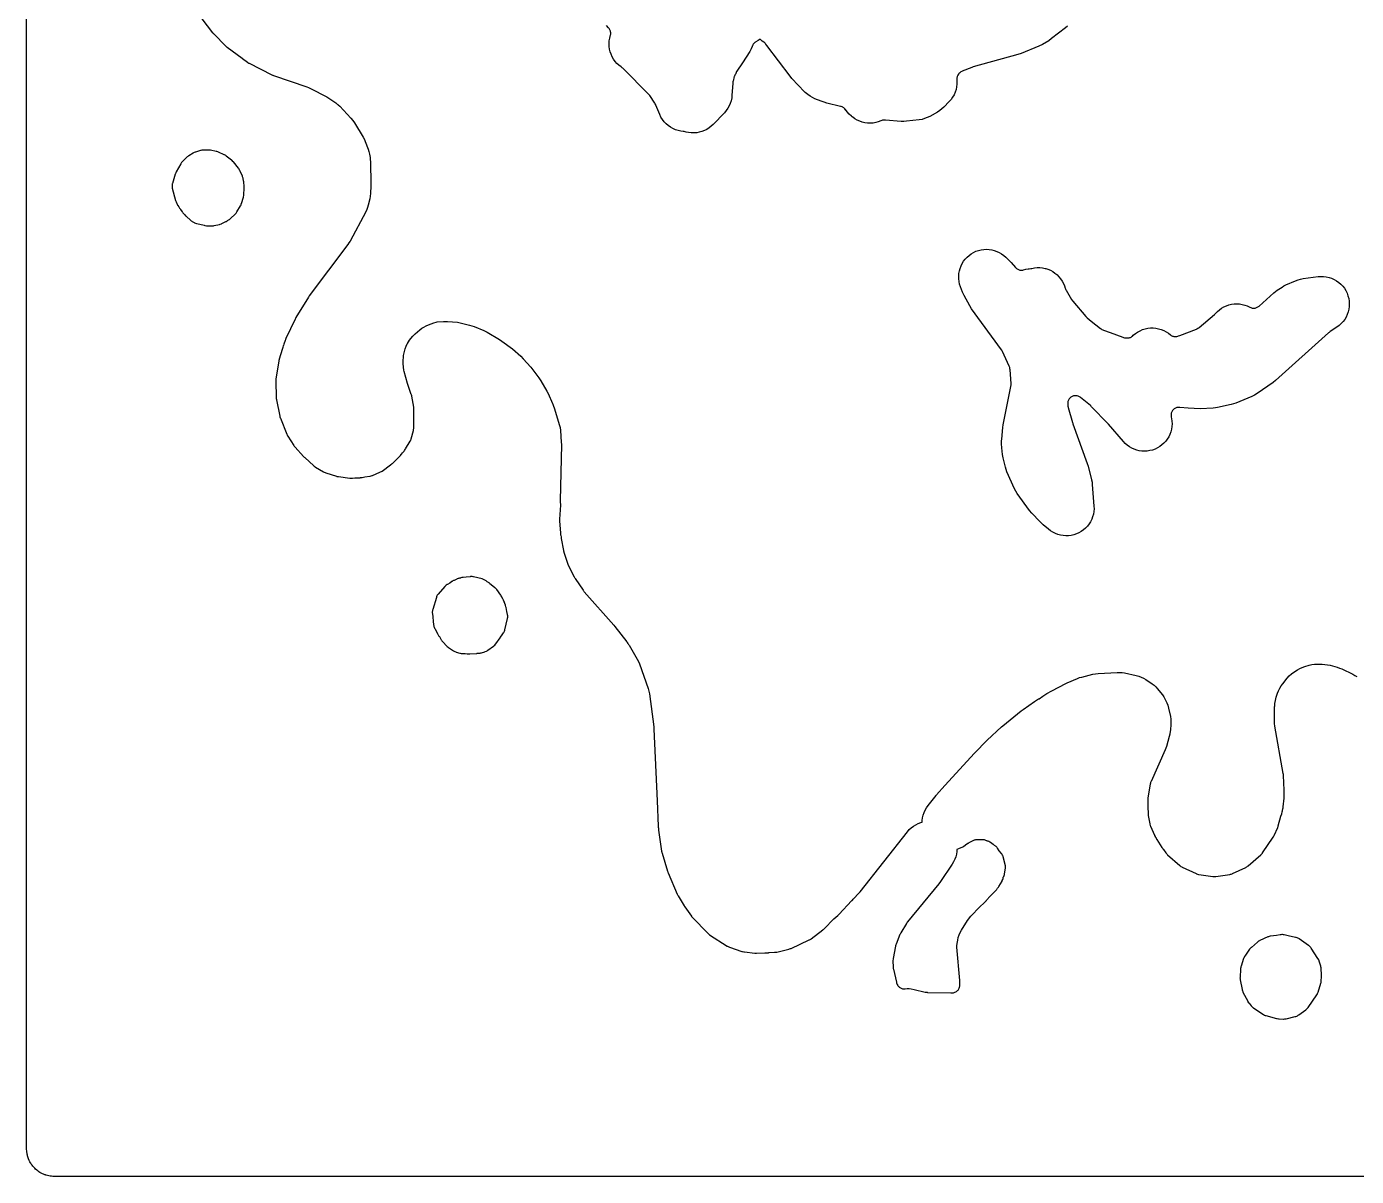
# Model space of a CAD drawing. Header units: millimetres. Extents: x 0 to 300, y 0 to 300.
# Drawn here: x -0.2 to 176.6, y -0.2 to 152.7 of the extents above; entities that cross this region are included whole.
import ezdxf

# ---------------------------------------------------------------- set-up
doc = ezdxf.new("R2010")
doc.units = ezdxf.units.MM
doc.layers.add('CUT', color=7, linetype='CONTINUOUS')

msp = doc.modelspace()

# ---------------------------------------------------------------- linework, layer by layer
at = {"layer": 'CUT'}
for points in [[(296.1703, -0.175), (3.5, -0.175), (3.3141, -0.1659), (3.1398, -0.1573), (3.0881, -0.1496), (3.0042, -0.1372), (3.0001, -0.1366), (2.9553, -0.1299), (2.783, -0.1044), (2.6016, -0.0589), (2.4332, -0.0168), (2.4082, -0.0078), (2.3875, -0.0004), (2.3419, 0.0159), (2.2566, 0.0464), (2.0936, 0.1047), (1.9235, 0.1852), (1.7676, 0.2589), (1.6056, 0.3561), (1.4583, 0.4444), (1.4018, 0.4862), (1.3996, 0.4879), (1.354, 0.5217), (1.3058, 0.5574), (1.1686, 0.6592), (1.0271, 0.7874), (0.9014, 0.9014), (0.7722, 1.0439), (0.6592, 1.1686), (0.5435, 1.3246), (0.4443, 1.4583), (0.3745, 1.5748), (0.3623, 1.5951), (0.3612, 1.597), (0.3432, 1.627), (0.2589, 1.7676), (0.1733, 1.9487), (0.1047, 2.0936), (0.0979, 2.1127), (0.0919, 2.1294), (0.0826, 2.1556), (0.0353, 2.2877), (-0.0168, 2.4332), (-0.0477, 2.5567), (-0.0527, 2.5766), (-0.0625, 2.6157), (-0.0693, 2.6431), (-0.1044, 2.783), (-0.1067, 2.7988), (-0.1078, 2.8062), (-0.1208, 2.8936), (-0.1397, 3.0209), (-0.1573, 3.1398), (-0.175, 3.5), (-0.175, 296.4986)], [(23.1015, 153.7208), (24.5396, 151.8875), (24.6036, 151.8107), (24.6259, 151.7855), (24.6944, 151.7127), (26.3184, 150.0888), (26.357, 150.0516), (26.445, 149.976), (26.4875, 149.9434), (28.466, 148.486), (28.4987, 148.4599), (28.5345, 148.4356), (29.194, 147.9497), (29.2415, 147.9162), (29.3488, 147.8499), (29.4002, 147.8224), (32.4036, 146.2917), (32.5116, 146.2415), (32.5486, 146.2258), (32.66, 146.1834), (37.0557, 144.6879), (37.3116, 144.5901), (37.5595, 144.4735), (39.7249, 143.3542), (40.3826, 142.936), (40.4068, 142.9207), (40.4084, 142.9196), (40.9264, 142.5489), (41.1091, 142.4048), (41.1817, 142.3439), (41.2143, 142.3166), (41.2156, 142.3155), (41.2334, 142.3005), (41.445, 142.0988), (42.9311, 140.5431), (43.2, 140.2278), (43.4316, 139.8842), (44.5659, 137.9783), (44.7181, 137.695), (44.845, 137.3995), (45.2148, 136.4223), (45.3228, 136.0901), (45.3987, 135.7492), (45.477, 135.2975), (45.5145, 135.0171), (45.5304, 134.7347), (45.583, 131.749), (45.5801, 131.5237), (45.5348, 130.488), (45.5037, 130.1457), (45.4408, 129.8079), (45.2436, 128.9684), (45.1567, 128.6599), (45.0433, 128.3602), (44.9042, 128.0714), (42.8153, 124.1787), (42.6738, 123.9374), (42.5143, 123.7076), (37.3834, 116.8844), (37.3375, 116.8203), (37.3225, 116.7982), (37.2797, 116.732), (35.6093, 114.0066), (35.5634, 113.9269), (35.5487, 113.8995), (35.5073, 113.8173), (34.2822, 111.2091), (34.2378, 111.1056), (34.224, 111.0702), (34.1867, 110.9639), (34.028, 110.4569), (33.9627, 110.3128), (33.933, 110.2423), (33.8813, 110.0851), (33.8633, 110.0108), (33.8098, 109.7604), (33.4141, 108.497), (33.382, 108.3796), (33.3727, 108.3396), (33.3492, 108.2202), (32.9762, 105.8637), (32.9676, 105.8002), (32.9583, 105.6618), (32.9584, 105.5978), (33.0105, 103.3276), (33.0134, 103.2648), (33.0285, 103.1293), (33.0396, 103.0674), (33.4809, 100.8879), (33.4957, 100.8227), (33.5376, 100.6841), (33.5614, 100.6216), (34.4325, 98.488), (34.458, 98.4293), (34.5218, 98.3061), (34.555, 98.2513), (35.3652, 96.9805), (35.3977, 96.9317), (35.4747, 96.8305), (35.513, 96.7861), (36.6367, 95.5365), (36.6993, 95.4706), (36.7211, 95.4489), (36.7872, 95.3865), (38.0015, 94.3021), (38.056, 94.2558), (38.1813, 94.1648), (38.2422, 94.1272), (39.3074, 93.506), (39.3743, 93.4693), (39.5251, 93.4018), (39.597, 93.3763), (41.0008, 92.9212), (41.0647, 92.9021), (41.2058, 92.8706), (41.2718, 92.8606), (42.7951, 92.6676), (42.8785, 92.6595), (43.0599, 92.658), (43.1435, 92.6647), (43.4435, 92.6977), (44.1512, 92.7232), (44.2221, 92.7275), (44.3745, 92.7483), (44.4439, 92.7631), (44.7871, 92.8455), (45.4294, 92.9161), (45.5009, 92.9258), (45.6278, 92.953), (45.7513, 92.9928), (45.818, 93.0201), (46.7978, 93.4498), (46.8663, 93.4821), (47.0086, 93.5635), (47.0711, 93.6062), (48.1975, 94.4208), (48.2491, 94.46), (48.3549, 94.5522), (48.3762, 94.5735), (48.3837, 94.5791), (48.4346, 94.62), (48.5058, 94.6725), (48.5516, 94.7077), (48.6459, 94.7899), (48.6871, 94.8304), (49.4784, 95.6413), (49.5213, 95.6872), (49.6074, 95.7926), (49.6438, 95.8438), (49.7739, 96.0353), (49.9974, 96.2692), (50.0528, 96.3307), (50.1607, 96.4738), (50.2046, 96.5439), (50.8087, 97.575), (50.8395, 97.6304), (50.8882, 97.7336), (50.9275, 97.8407), (50.9454, 97.9015), (51.2409, 98.9996), (51.2554, 99.0581), (51.2746, 99.1649), (51.2848, 99.2729), (51.2866, 99.3331), (51.295, 100.2523), (51.3055, 100.3114), (51.3185, 100.4438), (51.3177, 100.5769), (51.3116, 100.6505), (51.2996, 100.7592), (51.3093, 101.8248), (51.3084, 101.8913), (51.2962, 102.035), (51.286, 102.1007), (51.0221, 103.5687), (51.0108, 103.6246), (50.9793, 103.7442), (50.9614, 103.7984), (50.4598, 105.2243), (49.9979, 106.8341), (49.9491, 107.0378), (49.8706, 107.8455), (49.8626, 108.0204), (49.8657, 108.1231), (49.9249, 108.9111), (49.9332, 108.9626), (50.0459, 109.495), (50.1392, 109.8477), (50.2669, 110.1895), (50.428, 110.517), (50.4648, 110.5833), (50.726, 110.9887), (50.9091, 111.2356), (51.1767, 111.5565), (51.4789, 111.845), (52.1071, 112.3797), (52.3648, 112.58), (52.6392, 112.7566), (52.9282, 112.9082), (53.2295, 113.0336), (53.9685, 113.3032), (54.2633, 113.3969), (54.4115, 113.4306), (55.2213, 113.4873), (55.4944, 113.4962), (55.7673, 113.4848), (57.0831, 113.3809), (58.699, 113.0157), (59.0049, 112.9325), (59.3025, 112.8233), (60.607, 112.2797), (61.0614, 112.0523), (62.6923, 111.0896), (63.0138, 110.8763), (64.3999, 109.848), (65.5215, 108.8592), (65.8475, 108.5333), (66.8316, 107.4174), (67.919, 105.9802), (68.1674, 105.6065), (68.9754, 104.2133), (69.1389, 103.8969), (69.7303, 102.6026), (69.7682, 102.5035), (69.7701, 102.4987), (69.8151, 102.381), (70.0066, 101.8806), (70.6364, 99.7876), (70.7307, 99.3984), (70.7821, 99.0013), (70.8968, 97.4589), (70.9063, 97.1148), (70.7607, 89.6289), (70.7604, 89.5925), (70.7604, 89.5801), (70.7609, 89.5437), (70.7726, 89.0638), (70.677, 87.2111), (70.6749, 87.1159), (70.6751, 87.0837), (70.6783, 86.9884), (70.7831, 85.3311), (70.7889, 85.2646), (70.8115, 85.1217), (70.8266, 85.0567), (70.8774, 84.8581), (70.8815, 84.7914), (70.8855, 84.7504), (70.9019, 84.6296), (71.1743, 83.0542), (71.1847, 83.0003), (71.214, 82.885), (71.2305, 82.8326), (71.7334, 81.3428), (71.7717, 81.2404), (71.7858, 81.2064), (71.8308, 81.1067), (72.5986, 79.5454), (72.6561, 79.4385), (72.6768, 79.4032), (72.742, 79.3007), (73.8125, 77.7468), (73.8716, 77.6664), (73.8923, 77.6398), (73.9561, 77.563), (77.868, 73.1329), (78.0232, 72.9449), (79.5886, 70.9155), (79.674, 70.7929), (79.7403, 70.6978), (79.7998, 70.6124), (79.8393, 70.5557), (79.9207, 70.4348), (81.0039, 68.5768), (81.1634, 68.2711), (81.2935, 67.9518), (82.4392, 64.714), (82.5488, 64.3435), (82.6188, 63.9634), (83.191, 59.5772), (83.2182, 59.2656), (83.6424, 49.754), (83.7766, 46.4088), (83.7825, 46.3205), (83.7853, 46.2908), (83.7959, 46.2029), (83.8029, 46.156), (83.8065, 46.0742), (83.8123, 45.9907), (83.815, 45.9625), (83.8251, 45.8794), (84.236, 43.0715), (84.2581, 42.9516), (84.267, 42.9115), (84.2978, 42.7936), (85.0168, 40.402), (85.0473, 40.3103), (85.0585, 40.2797), (85.0942, 40.19), (86.3174, 37.3627), (86.3609, 37.27), (86.3765, 37.2392), (86.4256, 37.1495), (87.2191, 35.7998), (87.2567, 35.739), (87.2698, 35.7187), (87.31, 35.6595), (88.1929, 34.4162), (88.2257, 34.3719), (88.3022, 34.2801), (88.34, 34.2399), (90.362, 32.1649), (90.4193, 32.1094), (90.5529, 31.9999), (90.6187, 31.9547), (92.9427, 30.4516), (92.9927, 30.4207), (93.086, 30.3708), (93.1831, 30.3287), (93.2384, 30.3087), (94.9156, 29.7409), (94.9906, 29.7178), (95.1565, 29.6813), (95.2342, 29.6709), (96.6293, 29.5225), (96.6823, 29.5179), (96.7974, 29.5143), (96.8505, 29.5156), (97.9568, 29.5636), (98.1489, 29.5541), (98.2119, 29.5523), (98.3252, 29.5568), (98.4378, 29.5712), (98.4996, 29.5833), (98.5212, 29.5881), (99.2593, 29.6201), (99.3278, 29.6247), (99.4751, 29.6454), (99.5422, 29.6599), (101.1647, 30.0506), (101.2335, 30.069), (101.3791, 30.1199), (101.4443, 30.1484), (103.8436, 31.2674), (103.91, 31.3005), (104.0477, 31.3832), (104.1081, 31.4262), (105.6739, 32.6039), (105.7167, 32.6374), (105.8052, 32.7152), (105.8439, 32.7534), (107.1365, 34.0778), (107.6685, 34.5293), (107.7388, 34.5924), (107.7619, 34.6144), (107.8285, 34.6815), (109.4936, 36.4566), (109.537, 36.5047), (109.5513, 36.5212), (109.5928, 36.571), (109.6991, 36.7036), (110.4872, 37.5111), (110.5469, 37.5757), (110.5665, 37.598), (110.6228, 37.6657), (116.9173, 45.6545), (117.1556, 45.9281), (117.4197, 46.1768), (117.7071, 46.3983), (118.0149, 46.5903), (118.3402, 46.7511), (118.6797, 46.879), (118.8743, 46.931), (118.8805, 47.1453), (118.9263, 47.5031), (119.0069, 47.8546), (119.1217, 48.1966), (119.2693, 48.5257), (119.4486, 48.8387), (119.6561, 49.1305), (120.7176, 50.4553), (120.7937, 50.5471), (121.8808, 51.8171), (125.8068, 56.0996), (127.4874, 57.8086), (129.4052, 59.578), (129.5859, 59.7342), (132.0473, 61.7254), (132.2711, 61.8928), (133.8046, 62.9513), (134.3484, 63.3004), (134.3968, 63.3315), (134.9241, 63.6699), (135.4596, 64.0137), (136.0985, 64.3792), (137.9756, 65.3588), (138.1395, 65.4338), (139.5168, 66.0305), (139.7934, 66.1373), (140.0777, 66.2214), (141.5491, 66.5931), (141.8957, 66.6631), (142.2475, 66.6994), (144.7972, 66.8395), (145.1249, 66.8429), (145.4516, 66.8171), (145.7747, 66.7622), (147.3076, 66.4311), (147.6469, 66.3406), (147.9761, 66.2182), (148.292, 66.0649), (148.5919, 65.8821), (149.4196, 65.3218), (149.6825, 65.1262), (149.9269, 64.9079), (150.1491, 64.6707), (150.7842, 63.8943), (150.8276, 63.8348), (150.9844, 63.5843), (151.2305, 63.1437), (151.3955, 62.8099), (151.5258, 62.461), (151.6201, 62.1008), (151.8587, 60.9553), (151.915, 60.5973), (151.9358, 60.2354), (151.9209, 59.8732), (151.8652, 59.261), (151.8236, 58.9476), (151.812, 58.86), (151.7996, 58.7669), (151.7783, 58.6064), (151.7121, 58.3306), (151.3229, 56.9953), (151.1536, 56.5326), (149.291, 52.3374), (149.2678, 52.2821), (149.2324, 52.1799), (149.2057, 52.0751), (149.1946, 52.0161), (148.88, 50.125), (148.871, 50.0618), (148.8606, 49.9237), (148.8601, 49.8598), (148.8639, 49.5994), (148.8589, 49.5691), (148.8503, 49.5097), (148.8416, 49.402), (148.842, 49.2939), (148.846, 49.234), (148.874, 48.916), (148.8865, 48.0732), (148.8886, 48.0129), (148.9016, 47.8829), (148.9114, 47.8234), (149.117, 46.7201), (149.1338, 46.6419), (149.1845, 46.4762), (149.2143, 46.4019), (149.7361, 45.1985), (149.7618, 45.1426), (149.8251, 45.0254), (149.8578, 44.9733), (149.9566, 44.8231), (149.9709, 44.7913), (150.033, 44.6739), (150.0651, 44.6217), (150.7425, 43.5707), (150.7725, 43.5261), (150.8427, 43.4333), (150.8775, 43.3924), (150.9576, 43.3017), (151.2641, 42.8358), (151.3, 42.7839), (151.3707, 42.6947), (151.449, 42.6123), (151.4954, 42.5694), (153.1072, 41.1481), (153.1598, 41.1039), (153.2601, 41.0314), (153.3668, 40.9689), (153.4285, 40.9386), (155.2892, 40.0783), (155.3522, 40.051), (155.4691, 40.0101), (155.5893, 39.9807), (155.6571, 39.9692), (157.5249, 39.6997), (157.5945, 39.6914), (157.7205, 39.6858), (157.8464, 39.6925), (157.9159, 39.7014), (159.7741, 39.986), (159.8404, 39.9978), (159.9581, 40.0274), (160.0724, 40.068), (160.1341, 40.095), (161.8762, 40.9063), (161.9346, 40.9352), (162.0359, 40.9942), (162.1314, 41.0622), (162.1818, 41.1035), (163.8898, 42.5724), (163.9373, 42.6151), (164.0174, 42.6976), (164.0899, 42.787), (164.1267, 42.8392), (165.5261, 44.9232), (165.5592, 44.9749), (165.6236, 45.0913), (165.6497, 45.1468), (166.122, 46.2078), (166.1432, 46.2578), (166.1827, 46.3686), (166.1979, 46.4207), (166.5521, 47.7188), (166.6608, 48.0278), (166.6822, 48.094), (166.7182, 48.2405), (166.7297, 48.3091), (166.7482, 48.4379), (166.8254, 48.7207), (166.8394, 48.7767), (166.8625, 48.8996), (166.8696, 48.9569), (166.992, 50.1281), (167.0001, 50.2466), (167.0014, 50.2867), (167.001, 50.4055), (166.9877, 50.7469), (166.995, 50.8429), (166.9933, 50.9575), (166.9882, 51.021), (166.9704, 51.1918), (166.8952, 53.1222), (166.8869, 53.2352), (166.8829, 53.2733), (166.8669, 53.3855), (165.7495, 59.6929), (165.7055, 60.0332), (165.6934, 60.3762), (165.7137, 62.15), (165.7195, 62.2864), (165.7229, 62.3643), (165.7236, 62.3815), (165.7238, 62.3852), (165.744, 62.6784), (165.821, 63.0928), (165.9354, 63.5584), (166.0096, 63.8187), (166.1028, 64.0727), (166.2372, 64.4014), (166.3895, 64.727), (166.5728, 65.0362), (166.7854, 65.3261), (167.3981, 66.0808), (167.6588, 66.3693), (167.9485, 66.6287), (168.264, 66.856), (168.777, 67.1858), (169.0747, 67.358), (169.3872, 67.5017), (169.7118, 67.6155), (170.2992, 67.7911), (170.6472, 67.8769), (171.0019, 67.9284), (171.3599, 67.945), (171.9919, 67.9436), (172.0407, 67.9414), (173.0896, 67.7761), (174.026, 67.5202), (174.3411, 67.4186), (174.6457, 67.2891), (176.129, 66.578), (176.3986, 66.4347), (176.6554, 66.2695)], [(138.2026, 152.769), (137.9335, 152.5379), (136.0791, 151.0946), (135.6823, 150.8254), (134.8444, 150.3336), (134.3905, 150.1077), (132.02, 149.1257), (131.5965, 148.9798), (125.659, 147.3315), (125.5715, 147.3046), (125.5423, 147.2947), (125.4564, 147.2631), (124.1832, 146.7533), (124.1241, 146.728), (124.021, 146.6755), (123.9429, 146.6264), (123.8695, 146.5704), (123.8015, 146.5081), (123.7236, 146.4225), (123.7079, 146.4027), (123.6781, 146.3616), (123.614, 146.2571), (123.5703, 146.1674), (123.5356, 146.0737), (123.5102, 145.9772), (123.4943, 145.8786), (123.4866, 145.7536), (123.4873, 145.6841), (123.4967, 145.4225), (123.4913, 145.0524), (123.4488, 144.6847), (123.3694, 144.3232), (123.2541, 143.9715), (123.104, 143.6332), (122.9206, 143.3116), (122.7058, 143.0102), (122.4618, 142.7319), (121.7332, 141.9809), (121.4773, 141.7411), (121.1997, 141.5268), (120.9029, 141.34), (119.8675, 140.7551), (119.5403, 140.5912), (119.1984, 140.4607), (118.8453, 140.3648), (118.4843, 140.3045), (116.7959, 140.1082), (116.4303, 140.0841), (116.0641, 140.0965), (114.0008, 140.2698), (113.9313, 140.2739), (113.806, 140.2721), (113.7067, 140.261), (113.6089, 140.2402), (113.5137, 140.2099), (113.3695, 140.148), (113.0336, 140.0229), (112.6871, 139.9312), (112.3334, 139.8736), (111.9757, 139.8507), (111.6175, 139.8628), (111.2621, 139.9097), (110.9131, 139.9911), (110.5736, 140.106), (110.2469, 140.2535), (109.9361, 140.432), (109.6443, 140.64), (109.6103, 140.6668), (109.5917, 140.6815), (109.5803, 140.6905), (109.5618, 140.7051), (109.4831, 140.7672), (109.1713, 141.0432), (108.8928, 141.3526), (108.6602, 141.6788), (108.6846, 141.6439), (108.6059, 141.7456), (108.5388, 141.817), (108.4651, 141.8816), (108.3856, 141.9389), (108.301, 141.9883), (108.212, 142.0294), (108.096, 142.07), (108.0301, 142.0879), (106.2039, 142.5362), (105.8545, 142.6305), (105.4495, 142.7655), (104.6203, 143.0965), (104.2885, 143.2485), (103.9734, 143.4326), (103.6781, 143.647), (103.3246, 143.9317), (103.2415, 144.0124), (101.5539, 145.8096), (101.3052, 146.1038), (98.2103, 150.1825), (98.0844, 150.359), (98.0717, 150.378), (98.0068, 150.4566), (97.9345, 150.5283), (97.8306, 150.6126), (97.808, 150.6291), (97.8084, 150.6297), (97.6064, 150.7772), (97.3386, 151.016), (97.3127, 151.0441), (97.0756, 150.8603), (96.7774, 150.672), (96.7046, 150.6307), (96.6214, 150.5719), (96.5444, 150.5051), (96.4745, 150.431), (96.4124, 150.3503), (96.3585, 150.2638), (96.3021, 150.1491), (96.2757, 150.0832), (96.2707, 150.0699), (96.1229, 149.7278), (95.9412, 149.4025), (94.9878, 147.8822), (94.2449, 146.7765), (94.2025, 146.7096), (94.1366, 146.5831), (94.0852, 146.4501), (94.0812, 146.4364), (94.05, 146.3867), (94.0155, 146.3286), (93.9609, 146.2199), (93.9169, 146.1065), (93.897, 146.042), (93.732, 145.4578), (93.713, 145.3828), (93.6852, 145.2176), (93.6786, 145.1406), (93.5877, 143.5746), (93.5478, 143.207), (93.4711, 142.8453), (93.3584, 142.4931), (93.2109, 142.1541), (93.0301, 141.8315), (92.8178, 141.5288), (92.5762, 141.2489), (91.0854, 139.6884), (90.8262, 139.4423), (90.5443, 139.2225), (90.2425, 139.0311), (89.9234, 138.87), (89.5902, 138.7406), (89.246, 138.6442), (88.8941, 138.5817), (88.5378, 138.5536), (88.1804, 138.5604), (87.8254, 138.6018), (87.476, 138.6775), (87.2481, 138.7386), (87.1122, 138.7603), (87.0834, 138.7634), (87.0834, 138.7635), (86.8083, 138.7928), (86.4416, 138.8702), (86.0847, 138.9846), (85.7413, 139.1347), (85.415, 139.3191), (85.1092, 139.5357), (84.827, 139.7823), (84.5714, 140.0564), (84.345, 140.355), (84.1502, 140.6752), (83.9891, 141.0136), (83.4792, 142.2419), (83.4498, 142.3078), (83.3756, 142.4455), (83.3365, 142.5062), (82.6499, 143.5177), (82.6122, 143.5705), (82.5231, 143.6791), (82.4786, 143.7262), (79.1418, 147.1087), (79.0928, 147.156), (78.9988, 147.2346), (78.844, 147.3408), (78.5558, 147.56), (78.2905, 147.8065), (78.0508, 148.0779), (77.839, 148.3716), (77.6572, 148.6847), (77.507, 149.0142), (77.39, 149.3569), (77.3072, 149.7094), (77.2596, 150.0684), (77.2475, 150.4303), (77.2711, 150.7916), (77.3301, 151.1488), (77.3901, 151.3722), (77.388, 151.3728), (77.4451, 151.5847), (77.4615, 151.6825), (77.4683, 151.7814), (77.4655, 151.8806), (77.4531, 151.979), (77.4312, 152.0757), (77.4001, 152.1699), (77.36, 152.2606), (77.3112, 152.347), (77.2544, 152.4282), (77.1525, 152.5473), (76.9243, 152.8432)]]:
    msp.add_lwpolyline(points, dxfattribs=at)
for points in [[(20.2937, 128.3907), (20.4946, 128.0675), (20.5275, 128.0171), (20.5922, 127.9302), (20.6641, 127.8492), (20.7068, 127.8067), (20.8105, 127.7079), (20.8533, 127.6519), (20.9474, 127.5477), (21.0311, 127.4733), (21.1319, 127.4017), (21.5652, 126.989), (21.609, 126.949), (21.6923, 126.882), (21.7808, 126.8221), (21.8319, 126.792), (22.1007, 126.6413), (22.1627, 126.6085), (22.2784, 126.5578), (22.3986, 126.5188), (22.4668, 126.5021), (23.4104, 126.2957), (23.5019, 126.2693), (23.5673, 126.2553), (23.7547, 126.2198), (23.7795, 126.2159), (23.8094, 126.21), (23.9291, 126.1954), (24.0251, 126.1928), (24.1454, 126.2009), (24.2117, 126.21), (24.2601, 126.2179), (24.3152, 126.2094), (24.4429, 126.1995), (24.5451, 126.2018), (24.6722, 126.2175), (24.742, 126.2315), (25.464, 126.395), (25.5462, 126.4162), (25.7194, 126.4778), (25.7965, 126.5133), (26.3168, 126.7719), (26.3733, 126.8016), (26.4712, 126.8618), (26.5446, 126.9165), (26.5514, 126.9226), (26.6239, 126.9615), (26.6802, 126.9934), (26.7775, 127.0576), (26.8685, 127.1304), (26.9162, 127.1742), (27.5435, 127.7769), (27.588, 127.8216), (27.6626, 127.9073), (27.7294, 127.9993), (27.763, 128.0527), (28.2516, 128.8687), (28.2807, 128.9198), (28.3275, 129.0149), (28.3662, 129.1135), (28.3843, 129.1695), (28.6349, 130.0044), (28.6556, 130.0812), (28.6864, 130.2506), (28.694, 130.3297), (28.7554, 131.2296), (28.7586, 131.3084), (28.7513, 131.479), (28.7414, 131.5573), (28.6838, 131.9292), (28.6839, 131.9652), (28.6819, 132.0416), (28.6674, 132.1783), (28.6442, 132.2853), (28.6152, 132.3727), (28.6011, 132.4638), (28.5905, 132.5235), (28.5647, 132.6296), (28.53, 132.7331), (28.507, 132.7892), (28.1685, 133.5702), (28.1417, 133.6284), (28.0866, 133.7296), (28.0226, 133.8254), (27.9835, 133.8761), (27.3121, 134.7085), (27.2582, 134.7715), (27.1299, 134.8973), (27.0658, 134.95), (26.371, 135.4879), (26.3026, 135.5377), (26.1455, 135.6318), (26.0694, 135.6687), (25.3237, 136.0026), (25.2518, 136.0325), (25.0912, 136.0842), (25.0153, 136.1019), (24.2591, 136.2569), (24.1792, 136.2709), (24.0041, 136.2864), (23.9229, 136.2866), (23.277, 136.2697), (23.214, 136.2667), (23.1011, 136.2537), (22.9898, 136.2307), (22.929, 136.2139), (22.274, 136.0171), (22.218, 135.999), (22.1194, 135.9602), (22.0243, 135.9134), (21.9732, 135.8842), (21.3841, 135.5312), (21.333, 135.4991), (21.2448, 135.4355), (21.1623, 135.3646), (21.1191, 135.3225), (20.5456, 134.7388), (20.5039, 134.6945), (20.4341, 134.6101), (20.3717, 134.52), (20.3404, 134.4679), (19.7123, 133.3716), (19.6744, 133.3009), (19.6056, 133.1416), (19.5801, 133.0655), (19.2073, 131.8383), (19.1896, 131.7747), (19.1657, 131.6584), (19.1554, 131.5643), (19.1538, 131.4697), (19.1609, 131.3753), (19.1808, 131.2582), (19.1963, 131.1942), (19.6309, 129.5659), (19.6507, 129.4987), (19.695, 129.3806), (19.7508, 129.2675), (19.7815, 129.2152), (19.7992, 129.1646), (19.8403, 129.0758), (19.9023, 128.9699), (19.9408, 128.9136), (20.0738, 128.7292), (20.118, 128.6362), (20.1654, 128.5563), (20.2337, 128.4619), (20.275, 128.4122)], [(126.6972, 123.0225), (127.049, 123.0733), (127.404, 123.0898), (127.759, 123.0719), (128.1106, 123.0199), (128.4556, 122.9341), (128.7906, 122.8154), (129.1126, 122.6648), (129.4185, 122.4839), (129.7056, 122.2743), (129.971, 122.0379), (130.5196, 121.4996), (130.6859, 121.3253), (131.2681, 120.6739), (131.3155, 120.6233), (131.4074, 120.5388), (131.4868, 120.4788), (131.5717, 120.4268), (131.6612, 120.3834), (131.7546, 120.3489), (131.8508, 120.3236), (131.9491, 120.3077), (132.0484, 120.3016), (132.1479, 120.3051), (132.2465, 120.3182), (132.3434, 120.3409), (132.3547, 120.3447), (132.6681, 120.4359), (132.9732, 120.4959), (133.0148, 120.5009), (133.0188, 120.5013), (133.0286, 120.5025), (133.0807, 120.5087), (133.3105, 120.533), (133.2969, 120.5318), (133.3019, 120.5325), (133.4303, 120.5501), (133.4552, 120.5561), (133.8076, 120.6231), (134.165, 120.6554), (134.5237, 120.6527), (134.8805, 120.615), (135.232, 120.5427), (135.2983, 120.5221), (135.5747, 120.4365), (135.9054, 120.2974), (136.2209, 120.1267), (136.5184, 119.926), (136.7481, 119.7359), (136.7948, 119.6973), (137.0476, 119.4427), (137.2744, 119.1647), (137.473, 118.8659), (137.6415, 118.5492), (137.7783, 118.2175), (137.889, 117.9071), (137.9121, 117.8465), (137.9712, 117.7191), (138.0023, 117.6622), (138.7273, 116.4095), (138.7606, 116.3549), (138.8406, 116.2415), (138.881, 116.1918), (140.6092, 114.1589), (140.655, 114.1076), (140.7619, 114.0039), (140.8146, 113.9598), (141.3306, 113.5485), (142.5795, 112.5528), (142.6412, 112.5063), (142.7586, 112.4319), (142.8834, 112.3707), (142.9553, 112.3425), (143.8694, 112.0115), (145.5542, 111.4013), (145.6252, 111.3777), (145.7825, 111.3389), (145.8563, 111.3267), (145.9674, 111.3113), (146.0369, 111.3035), (146.1628, 111.2986), (146.263, 111.3045), (146.3622, 111.3203), (146.4594, 111.3458), (146.5536, 111.3806), (146.6439, 111.4245), (146.7295, 111.4771), (146.8095, 111.5379), (146.933, 111.6524), (147.2097, 111.8847), (147.5079, 112.0888), (147.8247, 112.2625), (148.157, 112.4044), (148.5016, 112.5129), (148.8552, 112.587), (149.2143, 112.6261), (149.5756, 112.6297), (149.9355, 112.5978), (150.2905, 112.5308), (150.6372, 112.4292), (150.9723, 112.294), (151.2925, 112.1266), (151.5947, 111.9286), (151.8693, 111.7072), (151.8727, 111.7047), (151.9553, 111.6448), (152.0434, 111.5934), (152.1363, 111.5511), (152.2329, 111.5182), (152.3322, 111.4951), (152.4334, 111.482), (152.5354, 111.4791), (152.6372, 111.4864), (152.7377, 111.5038), (152.8611, 111.5381), (152.9279, 111.5622), (153.1351, 111.6429), (155.3141, 112.4908), (155.3854, 112.5208), (155.5089, 112.5851), (155.6247, 112.6624), (155.6853, 112.7105), (157.7141, 114.4099), (157.7719, 114.461), (157.8681, 114.5612), (157.9611, 114.6581), (157.9617, 114.6575), (158.1174, 114.8216), (158.3857, 115.0545), (158.6751, 115.2603), (158.9831, 115.4373), (159.3068, 115.5837), (159.643, 115.6982), (159.9887, 115.7796), (160.3407, 115.8273), (160.6957, 115.8409), (161.0503, 115.82), (161.4012, 115.7651), (161.7452, 115.6765), (162.079, 115.5551), (162.3995, 115.4021), (162.4266, 115.3875), (162.5375, 115.3352), (162.6312, 115.3017), (162.7276, 115.2775), (162.8259, 115.2627), (162.9253, 115.2576), (163.0246, 115.2622), (163.123, 115.2764), (163.2196, 115.3001), (163.3134, 115.333), (163.4036, 115.375), (163.4893, 115.4254), (163.5901, 115.4989), (163.6429, 115.5437), (165.6267, 117.3091), (166.0518, 117.6351), (166.6983, 118.0599), (166.9571, 118.2151), (167.2279, 118.3486), (168.4934, 118.9092), (168.8235, 119.0367), (169.1643, 119.132), (169.5127, 119.194), (171.4973, 119.4494), (171.861, 119.4779), (172.2258, 119.4703), (172.588, 119.4265), (172.9441, 119.347), (173.2906, 119.2326), (173.624, 119.0844), (173.9411, 118.9038), (174.2387, 118.6927), (174.5139, 118.4531), (174.764, 118.1875), (174.9865, 117.8983), (175.1793, 117.5885), (175.3403, 117.2611), (175.4682, 116.9193), (175.5615, 116.5666), (175.6193, 116.2063), (175.6412, 115.8421), (175.6268, 115.4775), (175.5763, 115.1162), (175.4903, 114.7616), (175.3695, 114.4173), (175.2152, 114.0866), (175.0288, 113.773), (174.8123, 113.4793), (174.5677, 113.2085), (174.2974, 112.9634), (174.0042, 112.7462), (173.0959, 112.141), (172.999, 112.0713), (172.9672, 112.0466), (172.8755, 111.9701), (165.8479, 105.6616), (165.5082, 105.3912), (163.4078, 103.9127), (163.0564, 103.6939), (162.6827, 103.516), (160.5399, 102.6404), (160.2451, 102.5344), (159.9423, 102.4538), (158.1276, 102.0531), (157.8464, 102.0024), (157.5622, 101.9737), (155.8371, 101.8669), (154.2345, 101.9521), (153.1109, 102.0597), (153.042, 102.0646), (152.9175, 102.0644), (152.8188, 102.0546), (152.7215, 102.0353), (152.6265, 102.0066), (152.5347, 101.9689), (152.4471, 101.9225), (152.3643, 101.8678), (152.2873, 101.8053), (152.2166, 101.7356), (152.1531, 101.6594), (152.0972, 101.5774), (152.0496, 101.4904), (152.0106, 101.3992), (151.9806, 101.3046), (151.96, 101.2076), (151.9488, 101.109), (151.9473, 101.0098), (151.9554, 100.9109), (151.9786, 100.7827), (151.9847, 100.7562), (151.9811, 100.7554), (152.0238, 100.5709), (152.0701, 100.2185), (152.0822, 99.8633), (152.0599, 99.5086), (152.0034, 99.1576), (151.9133, 98.8138), (151.7904, 98.4803), (151.6358, 98.1602), (151.4511, 97.8565), (151.2379, 97.5722), (150.9982, 97.3097), (150.7343, 97.0716), (150.4486, 96.8602), (150.1438, 96.6773), (149.8228, 96.5247), (149.4885, 96.4038), (149.1441, 96.3158), (148.7929, 96.2615), (148.438, 96.2414), (148.0828, 96.2557), (147.7307, 96.3041), (147.3849, 96.3864), (147.0487, 96.5017), (146.7252, 96.649), (146.4174, 96.8268), (146.1283, 97.0335), (145.8604, 97.2672), (145.6164, 97.5256), (143.6381, 99.8354), (143.6025, 99.8755), (143.5903, 99.8889), (143.5535, 99.9279), (141.3792, 102.1578), (141.3129, 102.2222), (141.2899, 102.2433), (141.2201, 102.3038), (139.9253, 103.3656), (139.8699, 103.4087), (139.7648, 103.4789), (139.6759, 103.5262), (139.5827, 103.5646), (139.4862, 103.5937), (139.3873, 103.6131), (139.287, 103.6226), (139.1863, 103.6223), (139.086, 103.612), (138.9873, 103.5919), (138.891, 103.5621), (138.7981, 103.5231), (138.7096, 103.475), (138.6261, 103.4185), (138.5487, 103.3541), (138.478, 103.2823), (138.4146, 103.2039), (138.3593, 103.1197), (138.3126, 103.0304), (138.2749, 102.937), (138.2466, 102.8403), (138.2279, 102.7413), (138.2191, 102.6409), (138.2205, 102.5145), (138.2264, 102.4446), (138.2427, 102.2963), (138.2503, 102.2385), (138.2743, 102.1146), (138.2889, 102.0581), (138.8548, 100.0399), (138.8725, 99.9808), (138.8789, 99.961), (138.8988, 99.9027), (140.8116, 94.6218), (140.9186, 94.2733), (141.3819, 92.4458), (141.4467, 92.1343), (141.4842, 91.8183), (141.7002, 88.947), (141.7096, 88.5875), (141.6838, 88.2289), (141.6231, 87.8746), (141.5281, 87.5278), (141.3996, 87.192), (141.239, 86.8703), (141.0476, 86.5659), (140.8275, 86.2817), (140.5806, 86.0203), (140.3094, 85.7843), (140.0164, 85.5759), (139.7045, 85.3972), (139.3765, 85.2497), (139.0358, 85.1351), (138.6854, 85.0543), (138.3289, 85.0081), (137.9695, 84.9969), (137.6108, 85.021), (137.2561, 85.08), (136.9089, 85.1733), (136.5725, 85.3001), (136.25, 85.4592), (135.9447, 85.6491), (135.6594, 85.8678), (134.9463, 86.4723), (134.7753, 86.6435), (134.617, 86.802), (134.5113, 86.9078), (133.4288, 87.992), (133.1394, 88.3417), (131.5159, 90.6047), (131.3166, 90.9142), (131.1492, 91.2421), (130.1393, 93.4922), (130.018, 93.7984), (129.9246, 94.1142), (129.614, 95.3693), (129.5692, 95.5918), (129.5394, 95.7878), (129.4668, 96.7125), (129.4314, 97.2353), (129.4293, 97.3174), (129.4269, 97.6054), (129.4429, 97.8659), (129.605, 99.4173), (129.6538, 99.7424), (130.6585, 104.8655), (130.6692, 104.9272), (130.681, 105.0393), (130.6831, 105.1521), (130.68, 105.2146), (130.5474, 107.1012), (130.5414, 107.1649), (130.5231, 107.2787), (130.5003, 107.3677), (130.4619, 107.4764), (130.4365, 107.5351), (129.5451, 109.4799), (129.5138, 109.5438), (129.4359, 109.6768), (129.3954, 109.7354), (125.4435, 115.1572), (125.1819, 115.5715), (124.4399, 116.9414), (124.2351, 117.3886), (123.9609, 118.1118), (123.8511, 118.4498), (123.7744, 118.7969), (123.7317, 119.1498), (123.7232, 119.5051), (123.7491, 119.8596), (123.8091, 120.2099), (123.9027, 120.5528), (124.029, 120.8851), (124.1868, 121.2036), (124.3746, 121.5053), (124.5907, 121.7876), (124.8331, 122.0476), (125.0994, 122.283), (125.3872, 122.4915), (125.6939, 122.6713), (126.0164, 122.8206), (126.3519, 122.938)], [(55.0249, 71.0163), (55.0941, 70.9316), (55.1355, 70.8871), (55.6626, 70.3434), (55.7184, 70.2889), (55.8486, 70.1812), (55.9126, 70.1366), (56.5771, 69.6998), (56.6382, 69.6618), (56.7529, 69.602), (56.8731, 69.5541), (56.9417, 69.5326), (57.3961, 69.4026), (57.463, 69.3852), (57.5855, 69.3628), (57.7096, 69.3523), (57.7788, 69.3515), (58.118, 69.3559), (58.3747, 69.308), (58.4369, 69.2979), (58.5498, 69.287), (58.6632, 69.2862), (58.7261, 69.2899), (59.6601, 69.3658), (59.7293, 69.3731), (59.7516, 69.3771), (59.9168, 69.3793), (59.9827, 69.3817), (60.1008, 69.3942), (60.2172, 69.4176), (60.2808, 69.435), (60.7237, 69.5676), (60.8007, 69.5931), (60.9349, 69.6507), (61.0618, 69.7231), (61.1285, 69.7692), (61.8869, 70.3258), (61.9475, 70.3728), (62.0493, 70.466), (62.1406, 70.5696), (62.1865, 70.631), (62.7648, 71.4509), (62.7744, 71.4619), (62.8237, 71.5216), (62.9035, 71.636), (62.9312, 71.6867), (63.206, 72.0763), (63.2439, 72.1328), (63.3046, 72.2391), (63.3447, 72.3281), (63.3841, 72.444), (63.4013, 72.5097), (63.749, 73.9791), (63.7631, 74.0459), (63.7798, 74.1676), (63.7838, 74.2655), (63.7784, 74.3633), (63.7599, 74.4848), (63.7448, 74.5513), (63.6464, 74.9417), (63.6458, 74.946), (63.5629, 75.4529), (63.547, 75.5352), (63.4968, 75.7097), (63.4666, 75.7879), (63.3824, 75.9883), (63.3504, 76.1155), (63.3295, 76.1898), (63.2811, 76.3201), (63.2189, 76.4444), (63.1788, 76.5104), (63.1336, 76.5806), (63.0449, 76.7918), (63.0092, 76.87), (62.917, 77.0316), (62.8678, 77.102), (62.3098, 77.8525), (62.2728, 77.9001), (62.2008, 77.9816), (62.1222, 78.0566), (62.076, 78.0954), (61.3584, 78.6723), (61.2897, 78.7242), (61.1315, 78.8226), (61.0628, 78.8571), (60.8958, 78.9995), (60.8445, 79.0413), (60.747, 79.1099), (60.6645, 79.1572), (60.5779, 79.1966), (60.4653, 79.2357), (60.4014, 79.253), (59.2441, 79.5375), (59.1783, 79.5521), (59.0582, 79.5698), (58.9615, 79.5748), (58.8402, 79.5696), (58.7732, 79.5619), (58.249, 79.4892), (57.8499, 79.4602), (57.7821, 79.4536), (57.6613, 79.4331), (57.543, 79.4011), (57.4966, 79.3849), (57.4403, 79.3771), (57.3753, 79.3666), (57.2598, 79.3395), (57.1702, 79.3095), (57.0617, 79.2616), (57.0034, 79.231), (56.8321, 79.1357), (56.6392, 79.0631), (56.5815, 79.04), (56.4805, 78.9916), (56.3842, 78.9346), (56.3328, 78.8995), (56.0714, 78.7122), (55.7599, 78.5389), (55.7068, 78.5078), (55.6149, 78.4457), (55.5462, 78.39), (55.4664, 78.3131), (55.4249, 78.2675), (54.5445, 77.2575), (54.4963, 77.1993), (54.4183, 77.0878), (54.3659, 76.9929), (54.3131, 76.8675), (54.2894, 76.7958), (53.8035, 75.1802), (53.7846, 75.1113), (53.7601, 74.9851), (53.7508, 74.883), (53.7519, 74.7544), (53.7579, 74.6833), (53.9265, 73.1458), (53.9362, 73.0745), (53.9632, 72.9477), (53.9949, 72.8493), (54.047, 72.7305), (54.0808, 72.6669), (54.4157, 72.0737), (54.4549, 71.9762), (54.4799, 71.9178), (54.5318, 71.8158), (54.5927, 71.7189), (54.63, 71.6675), (54.6887, 71.5902), (54.9322, 71.1589), (54.9632, 71.1067)], [(115.3837, 30.6327), (115.343, 30.4941), (115.3288, 30.4289), (115.0095, 28.782), (114.9969, 28.7062), (114.9831, 28.5405), (114.9829, 28.4637), (115.002, 27.6777), (115.0056, 27.6051), (115.0254, 27.449), (115.0401, 27.3778), (115.4426, 25.6479), (115.4624, 25.5723), (115.5186, 25.4127), (115.5422, 25.3598), (115.563, 25.3191), (115.6271, 25.2133), (115.6861, 25.1342), (115.7525, 25.0613), (115.8256, 24.995), (115.9047, 24.9361), (115.9891, 24.8851), (116.0781, 24.8425), (116.1707, 24.8087), (116.2662, 24.7839), (116.3636, 24.7685), (116.462, 24.7625), (116.5899, 24.7671), (116.8782, 24.7916), (117.1465, 24.7889), (117.4253, 24.7667), (117.8075, 24.695), (119.2671, 24.3404), (119.3357, 24.3255), (119.3389, 24.325), (119.511, 24.3017), (119.5911, 24.2977), (122.6986, 24.2293), (122.7115, 24.229), (122.7488, 24.2282), (122.7565, 24.228), (122.8026, 24.2269), (122.929, 24.2308), (123.0307, 24.2442), (123.1305, 24.2677), (123.2275, 24.3011), (123.3206, 24.3441), (123.409, 24.3962), (123.4917, 24.4569), (123.5679, 24.5256), (123.6368, 24.6015), (123.6978, 24.684), (123.7502, 24.7722), (123.7934, 24.8652), (123.8358, 24.9868), (123.8508, 25.0435), (123.8641, 25.1065), (123.8816, 25.243), (123.8843, 25.3806), (123.8797, 25.4569), (123.8718, 25.5464), (123.877, 25.5805), (123.8866, 25.6923), (123.8864, 25.8046), (123.8821, 25.8667), (123.4825, 30.3126), (123.4824, 30.3139), (123.4884, 30.4805), (123.524, 30.7806), (123.5935, 31.2138), (123.6701, 31.5741), (123.7823, 31.9249), (123.929, 32.2627), (124.1089, 32.5841), (124.9023, 33.8491), (125.3528, 34.4184), (125.5838, 34.6833), (126.257, 35.3846), (126.3247, 35.4545), (127.336, 36.4355), (127.3932, 36.4937), (127.412, 36.5138), (127.4662, 36.5748), (127.8512, 37.0296), (128.6828, 37.8877), (128.7286, 37.9373), (128.8046, 38.0323), (128.8173, 38.0517), (128.8394, 38.0747), (128.8973, 38.1388), (129.0094, 38.2883), (129.0548, 38.3618), (129.4797, 39.1003), (129.5174, 39.1702), (129.5744, 39.3012), (129.6165, 39.4378), (129.6335, 39.5153), (129.6518, 39.6116), (129.673, 39.6519), (129.707, 39.7209), (129.758, 39.8497), (129.7948, 39.9832), (129.8091, 40.0588), (129.9278, 40.7911), (129.9379, 40.8656), (129.9453, 41.0006), (129.9399, 41.1082), (129.9189, 41.2418), (129.9014, 41.3148), (129.6343, 42.3126), (129.6134, 42.3835), (129.5658, 42.5079), (129.5178, 42.6025), (129.4455, 42.7144), (129.4007, 42.7732), (129.1176, 43.1253), (128.8825, 43.4685), (128.8452, 43.5205), (128.7719, 43.6093), (128.7073, 43.6746), (128.6193, 43.7488), (128.5678, 43.7867), (128.5635, 43.7897), (128.5025, 43.8419), (128.4049, 43.9106), (128.3482, 43.945), (128.313, 43.9652), (127.9309, 44.2328), (127.868, 44.2745), (127.7492, 44.3402), (127.6495, 44.3822), (127.5459, 44.4135), (127.5247, 44.4175), (127.4639, 44.4503), (127.3419, 44.5044), (127.2407, 44.5371), (127.1366, 44.5591), (127.0039, 44.573), (126.9298, 44.575), (126.1453, 44.5753), (126.081, 44.5738), (125.9655, 44.5634), (125.8746, 44.5468), (125.7856, 44.5221), (125.6771, 44.4811), (125.6186, 44.4543), (125.2374, 44.2694), (125.1786, 44.2391), (125.0766, 44.1773), (124.9809, 44.1063), (124.9327, 44.0652), (124.6474, 43.8445), (124.3419, 43.6529), (124.019, 43.4921), (123.6819, 43.3637), (123.4748, 43.3074), (123.4628, 43.0367), (123.4111, 42.6776), (123.3243, 42.3254), (123.2031, 41.9834), (123.0488, 41.655), (122.8629, 41.3435), (121.3137, 39.0167), (121.09, 38.7152), (116.9137, 33.6508), (116.8801, 33.6085), (116.8127, 33.5128), (116.7842, 33.4669), (116.0215, 32.1883), (115.9935, 32.1392), (115.9392, 32.0292), (115.9172, 31.9771), (115.4069, 30.6952)], [(164.167, 21.3865), (164.2312, 21.3463), (164.352, 21.2836), (164.4789, 21.234), (164.5513, 21.2121), (165.9872, 20.8204), (166.0667, 20.8012), (166.2418, 20.7745), (166.3234, 20.7691), (166.8802, 20.7489), (166.9452, 20.748), (167.0619, 20.7544), (167.1776, 20.7714), (167.2411, 20.7853), (168.4686, 21.0822), (168.5368, 21.1005), (168.6569, 21.1425), (168.7488, 21.1853), (168.8582, 21.2502), (168.9161, 21.2907), (169.8592, 21.9846), (169.9211, 22.0328), (170.0249, 22.1286), (170.1176, 22.2352), (170.1641, 22.2984), (171.3215, 23.9704), (171.3616, 24.0317), (171.4252, 24.1474), (171.4765, 24.2689), (171.4997, 24.3384), (171.8635, 25.5289), (171.8843, 25.6045), (171.9158, 25.7715), (171.9239, 25.8495), (171.9643, 26.3807), (171.9674, 26.4345), (171.9675, 26.551), (171.9644, 26.6047), (171.9001, 27.4599), (171.8923, 27.5356), (171.8625, 27.6977), (171.8428, 27.7712), (171.6408, 28.4508), (171.6192, 28.5174), (171.5715, 28.6341), (171.5127, 28.7457), (171.4755, 28.805), (170.5649, 30.1824), (170.5267, 30.2373), (170.4511, 30.3311), (170.3841, 30.4), (170.2923, 30.478), (170.2384, 30.5177), (168.9776, 31.4), (168.9168, 31.4402), (168.802, 31.5041), (168.7058, 31.5454), (168.5805, 31.5846), (168.5094, 31.601), (167.5334, 31.7995), (166.9743, 31.9352), (166.9029, 31.9506), (166.7726, 31.9684), (166.6678, 31.9719), (166.5367, 31.9627), (166.4644, 31.952), (165.9715, 31.8663), (165.1899, 31.7622), (165.1216, 31.7515), (165.0005, 31.7232), (164.8826, 31.6833), (164.819, 31.6564), (163.748, 31.1736), (163.6871, 31.1444), (163.5814, 31.084), (163.4819, 31.014), (163.4295, 30.9713), (162.6223, 30.2797), (162.5768, 30.239), (162.4999, 30.1608), (162.4299, 30.0762), (162.3942, 30.0268), (161.7631, 29.1154), (161.7269, 29.0604), (161.6686, 28.957), (161.6202, 28.8486), (161.5975, 28.7867), (161.2522, 27.7713), (161.2331, 27.7107), (161.206, 27.5993), (161.189, 27.486), (161.1838, 27.4226), (161.116, 26.2883), (161.1137, 26.2282), (161.1164, 26.1198), (161.1282, 26.0121), (161.1385, 25.9528), (161.3864, 24.6903), (161.4006, 24.626), (161.4341, 24.5123), (161.4779, 24.4022), (161.5065, 24.3428), (162.1345, 23.1106), (162.172, 23.0417), (162.2654, 22.8997), (162.3138, 22.838), (162.5985, 22.4943), (162.6442, 22.4417), (162.7333, 22.3534), (162.8306, 22.2743), (162.8877, 22.2344)]]:
    msp.add_lwpolyline(points, close=True, dxfattribs=at)

doc.saveas('drawing.dxf')
